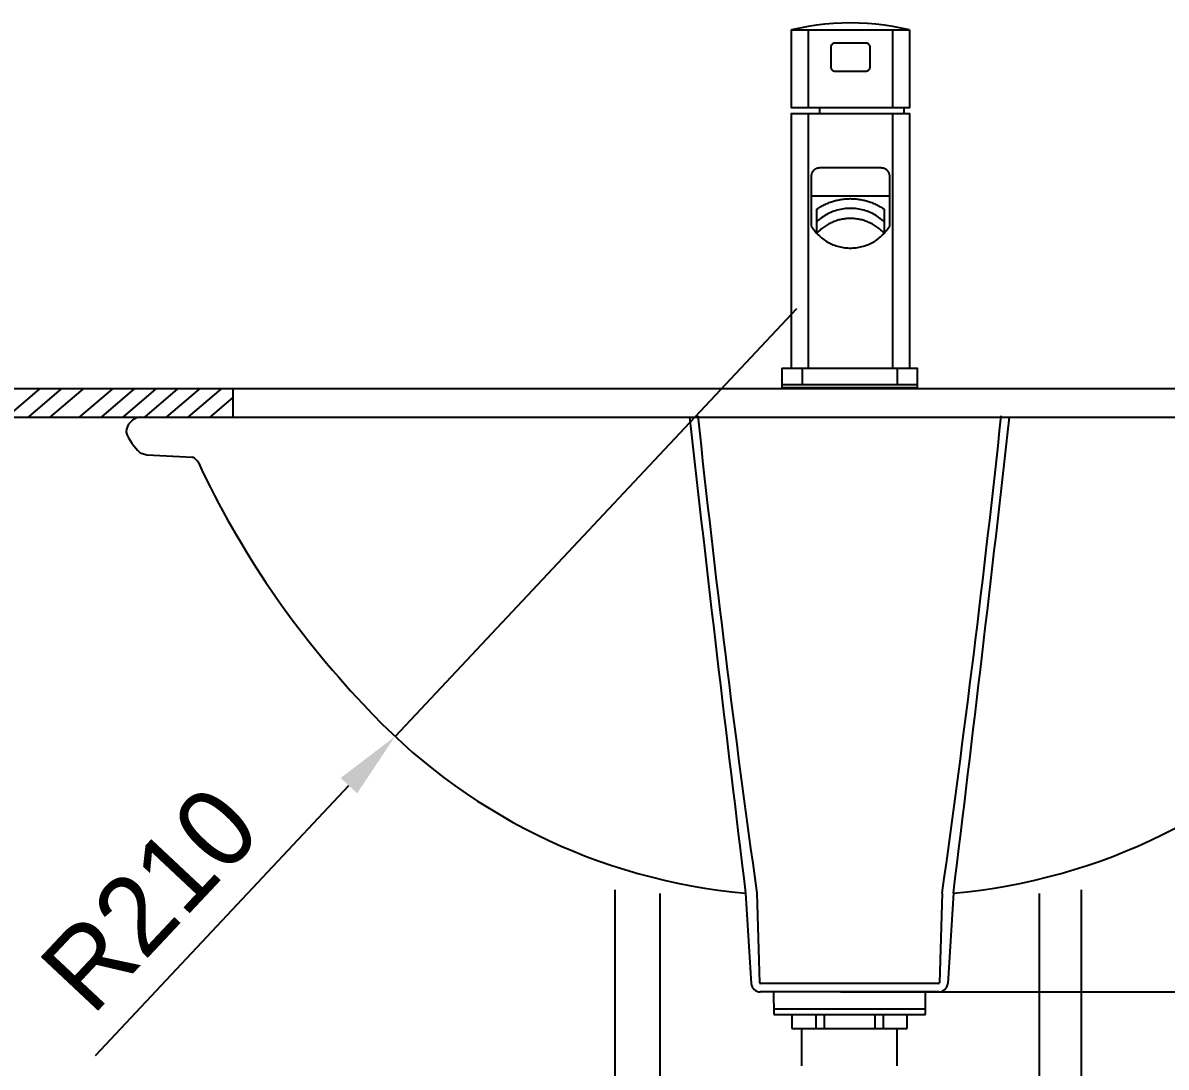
# Model space of a CAD drawing. Header units: millimetres. Extents: x 9401 to 11826, y -521 to 2909.
# Drawn here: x 9912.8 to 10319.8, y 729.4 to 1101.5 of the extents above; entities that cross this region are included whole.
import ezdxf
from ezdxf.lldxf.tags import DXFTag

# ---------------------------------------------------------------- set-up
doc = ezdxf.new("R2010")
doc.units = ezdxf.units.MM
doc.header["$LTSCALE"] = 0.2
doc.layers.add('002', color=7, linetype='Continuous')
doc.layers.add('BU', color=7, linetype='Continuous')
doc.layers.add('LINE', color=7, linetype='Continuous', lineweight=25)
doc.styles.add('h', font='', dxfattribs={"height": 28})
doc.styles.get('h').set_extended_font_data('Haansoft Batang')
tags = doc.linetypes.add('Amconstr', pattern=[9999, 9999, 0]).pattern_tags.tags
tags[6:7] = [DXFTag(74, 4), DXFTag(75, 0), DXFTag(340, '0'), DXFTag(46, 1.0), DXFTag(50, 0.0), DXFTag(44, 0.0), DXFTag(45, 0.0)]
tags[4:5] = [DXFTag(74, 4), DXFTag(75, 0), DXFTag(340, '0'), DXFTag(46, 1.0), DXFTag(50, 0.0), DXFTag(44, 0.0), DXFTag(45, 0.0)]
doc.dimstyles.new('AM_ISO$0', dxfattribs={"dimtxt": 28, "dimasz": 24, "dimexe": 10, "dimexo": 0, "dimgap": 10, "dimtad": 1, "dimdec": 0, "dimdsep": 46, "dimtxsty": 'h', "dimcen": -5, "dimclrd": 256, "dimclre": 256, "dimclrt": 256, "dimadec": 0, "dimazin": 2, "dimtp": 0.1, "dimtm": 0.1, "dimtfac": 0.71, "dimtdec": 0, "dimtmove": 0, "dimatfit": 3, "dimfxl": 0, "dimlwd": -1, "dimlwe": -1, "dimarcsym": 0})
doc.dimstyles.new('AM_ISO$4', dxfattribs={"dimtxt": 28, "dimasz": 24, "dimexe": 10, "dimexo": 0, "dimgap": 10, "dimtad": 1, "dimdec": 0, "dimdsep": 46, "dimtxsty": 'h', "dimcen": -5, "dimclrd": 256, "dimclre": 256, "dimclrt": 256, "dimadec": 0, "dimazin": 2, "dimtp": 0.1, "dimtm": 0.1, "dimtfac": 0.71, "dimtdec": 0, "dimtmove": 0, "dimatfit": 3, "dimfxl": 0, "dimlwd": -1, "dimlwe": -1, "dimarcsym": 0})

# ---------------------------------------------------------------- blocks, each defined once
blk = doc.blocks.new('*D20')
at = {"layer": 'Defpoints', "color": 0, "linetype": 'Amconstr'}
for p in [(10203.82, 961.03), (10628.24, 961.03), (10203.82, 756.24)]:
    blk.add_point(p, dxfattribs=at)
at = {"layer": 'LINE', "linetype": 'ByBlock'}
for p, q in [((10203.82, 961.03), (10638.24, 961.03)), ((10628.24, 780.24), (10628.24, 937.03)), ((10203.82, 756.24), (10638.24, 756.24))]:
    blk.add_line(p, q, dxfattribs=at)
at = {"layer": 'LINE', "linetype": 'Amconstr'}
for points in [[(10624.24, 937.03), (10632.24, 937.03), (10628.24, 961.03)], [(10624.24, 780.24), (10632.24, 780.24), (10628.24, 756.24)]]:
    blk.add_solid(points, dxfattribs=at)
at = {"layer": 'LINE', "linetype": 'Amconstr', "insert": (10604.21, 858.63), "char_height": 28, "attachment_point": 5, "rotation": 90, "style": 'h'}
blk.add_mtext('205', dxfattribs=at)
blk = doc.blocks.new('*D23')
at = {"layer": 'Defpoints', "color": 0, "linetype": 'Amconstr'}
for p in [(10188.24, 999.59), (10045.27, 847.23)]:
    blk.add_point(p, dxfattribs=at)
at = {"layer": 'LINE', "linetype": 'ByBlock'}
for p, q in [((10188.24, 999.59), (10045.27, 847.23)), ((9938.69, 733.64), (10028.85, 829.73))]:
    blk.add_line(p, q, dxfattribs=at)
at = {"layer": 'LINE', "linetype": 'Amconstr'}
blk.add_solid([(10025.93, 832.47), (10031.77, 826.99), (10045.27, 847.23)], dxfattribs=at)
at = {"layer": 'LINE', "linetype": 'Amconstr', "insert": (9958.03, 789.38), "char_height": 28, "attachment_point": 5, "rotation": 46.8224, "style": 'h'}
blk.add_mtext('R210', dxfattribs=at)

msp = doc.modelspace()

# ---------------------------------------------------------------- linework, layer by layer
at = {"color": 7, "linetype": 'Continuous'}
for p, q in [((9947.82, 961.03), (9958.02, 961.03)), ((10170.06, 791.47), (10172.07, 759.21)), ((10174.07, 791.47), (10175.05, 759.52)), ((10240.07, 791.47), (10239.09, 759.52)), ((10244.08, 791.47), (10242.07, 759.21)), ((10238.85, 756.24), (10175.29, 756.24))]:
    msp.add_line(p, q, dxfattribs=at)
for centre, radius, start, end in [((9955.21, 955.38), 5.69, 96.6989, 177.2305), ((10175.36, 759.55), 3.31, 185.8635, 268.6488), ((10175.36, 759.55), 0.312, 185.8635, 268.6488), ((10238.77, 759.55), 0.312, 271.3512, 354.1365), ((10238.77, 759.55), 3.31, 271.3512, 354.1365)]:
    msp.add_arc(centre, radius, start, end, dxfattribs=at)
at = {"color": 0, "linetype": 'Continuous'}
for centre, radius, start, end in [((9967.57, 962.6), 19.34, 201.0455, 227.5625), ((9971.85, 943.2), 3.76, 25.1898, 69.3938)]:
    msp.add_arc(centre, radius, start, end, dxfattribs=at)
at = {"layer": '002', "color": 7}
for p, q in [((9987.52, 971.03), (9786.66, 971.03)), ((10545.71, 971.03), (9958.02, 971.03)), ((9925.68, 961.03), (9987.52, 961.03))]:
    msp.add_line(p, q, dxfattribs=at)
for points in [[(9918.73, 971.03), (9906.92, 961.03)], [(9926.47, 971.03), (9914.66, 961.03)], [(9934.2, 971.03), (9922.4, 961.03)], [(9944.67, 971.03), (9932.87, 961.03)], [(9952.41, 971.03), (9940.6, 961.03)], [(9960.15, 971.03), (9948.34, 961.03)], [(9967.88, 971.03), (9956.08, 961.03)], [(9975.62, 971.03), (9963.81, 961.03)], [(9983.36, 971.03), (9971.55, 961.03)], [(9987.52, 968), (9979.29, 961.03)]]:
    msp.add_lwpolyline(points, dxfattribs=at)
at = {"layer": 'BU', "color": 7}
for points in [[(10228.41, 1098.96), (10225.45, 1099.62), (10222.48, 1100.18), (10219.49, 1100.64), (10216.48, 1100.99), (10213.46, 1101.25), (10210.44, 1101.4), (10207.41, 1101.45), (10204.38, 1101.4), (10201.36, 1101.25), (10198.34, 1100.99), (10195.33, 1100.64), (10192.34, 1100.18), (10189.36, 1099.62), (10186.41, 1098.96)], [(10228.41, 1098.96), (10228.41, 1071.15), (10186.41, 1071.15), (10186.41, 1098.96), (10228.41, 1098.96)], [(10192.41, 1098.96), (10192.41, 1071.15)], [(10222.41, 1098.96), (10222.41, 1071.15)], [(10201.91, 1094.26), (10201.88, 1094.26), (10201.84, 1094.26), (10201.81, 1094.26), (10201.77, 1094.26), (10201.74, 1094.25), (10201.71, 1094.25), (10201.67, 1094.24), (10201.64, 1094.24), (10201.6, 1094.23), (10201.57, 1094.22), (10201.53, 1094.21), (10201.5, 1094.2), (10201.46, 1094.19), (10201.43, 1094.18), (10201.39, 1094.17), (10201.36, 1094.16), (10201.32, 1094.14), (10201.29, 1094.13), (10201.25, 1094.11), (10201.22, 1094.09), (10201.19, 1094.08), (10201.15, 1094.06), (10201.12, 1094.04), (10201.09, 1094.02), (10201.06, 1094), (10201.03, 1093.97), (10200.99, 1093.95), (10200.96, 1093.93), (10200.93, 1093.9), (10200.91, 1093.88), (10200.88, 1093.85), (10200.85, 1093.82), (10200.82, 1093.8), (10200.8, 1093.77), (10200.77, 1093.74), (10200.74, 1093.71), (10200.72, 1093.68), (10200.7, 1093.65), (10200.68, 1093.61), (10200.65, 1093.58), (10200.63, 1093.55), (10200.61, 1093.52), (10200.59, 1093.48), (10200.58, 1093.45), (10200.56, 1093.42), (10200.54, 1093.38), (10200.53, 1093.35), (10200.51, 1093.31), (10200.5, 1093.28), (10200.49, 1093.24), (10200.48, 1093.21), (10200.47, 1093.17), (10200.46, 1093.14), (10200.45, 1093.11), (10200.44, 1093.07), (10200.43, 1093.04), (10200.43, 1093), (10200.42, 1092.97), (10200.42, 1092.93), (10200.42, 1092.9), (10200.41, 1092.86), (10200.41, 1092.83), (10200.41, 1092.8), (10200.41, 1092.76)], [(10200.41, 1092.76), (10200.41, 1085.76)], [(10212.91, 1094.26), (10201.91, 1094.26)], [(10214.41, 1092.76), (10214.41, 1092.8), (10214.41, 1092.83), (10214.41, 1092.86), (10214.4, 1092.9), (10214.4, 1092.93), (10214.4, 1092.97), (10214.39, 1093), (10214.38, 1093.04), (10214.38, 1093.07), (10214.37, 1093.11), (10214.36, 1093.14), (10214.35, 1093.17), (10214.34, 1093.21), (10214.33, 1093.24), (10214.32, 1093.28), (10214.3, 1093.31), (10214.29, 1093.35), (10214.27, 1093.38), (10214.26, 1093.42), (10214.24, 1093.45), (10214.22, 1093.48), (10214.21, 1093.52), (10214.19, 1093.55), (10214.16, 1093.58), (10214.14, 1093.61), (10214.12, 1093.65), (10214.1, 1093.68), (10214.07, 1093.71), (10214.05, 1093.74), (10214.02, 1093.77), (10214, 1093.8), (10213.97, 1093.82), (10213.94, 1093.85), (10213.91, 1093.88), (10213.88, 1093.9), (10213.85, 1093.93), (10213.82, 1093.95), (10213.79, 1093.97), (10213.76, 1094), (10213.73, 1094.02), (10213.7, 1094.04), (10213.67, 1094.06), (10213.63, 1094.08), (10213.6, 1094.09), (10213.56, 1094.11), (10213.53, 1094.13), (10213.5, 1094.14), (10213.46, 1094.16), (10213.43, 1094.17), (10213.39, 1094.18), (10213.36, 1094.19), (10213.32, 1094.2), (10213.29, 1094.21), (10213.25, 1094.22), (10213.22, 1094.23), (10213.18, 1094.24), (10213.15, 1094.24), (10213.11, 1094.25), (10213.08, 1094.25), (10213.04, 1094.26), (10213.01, 1094.26), (10212.98, 1094.26), (10212.94, 1094.26), (10212.91, 1094.26)], [(10214.41, 1085.76), (10214.41, 1092.76)], [(10200.41, 1085.76), (10200.41, 1085.73), (10200.41, 1085.7), (10200.41, 1085.66), (10200.42, 1085.63), (10200.42, 1085.59), (10200.42, 1085.56), (10200.43, 1085.52), (10200.43, 1085.49), (10200.44, 1085.45), (10200.45, 1085.42), (10200.46, 1085.38), (10200.47, 1085.35), (10200.48, 1085.31), (10200.49, 1085.28), (10200.5, 1085.24), (10200.51, 1085.21), (10200.53, 1085.18), (10200.54, 1085.14), (10200.56, 1085.11), (10200.58, 1085.07), (10200.59, 1085.04), (10200.61, 1085.01), (10200.63, 1084.97), (10200.65, 1084.94), (10200.68, 1084.91), (10200.7, 1084.88), (10200.72, 1084.85), (10200.74, 1084.82), (10200.77, 1084.79), (10200.8, 1084.76), (10200.82, 1084.73), (10200.85, 1084.7), (10200.88, 1084.67), (10200.91, 1084.65), (10200.93, 1084.62), (10200.96, 1084.6), (10200.99, 1084.57), (10201.03, 1084.55), (10201.06, 1084.53), (10201.09, 1084.51), (10201.12, 1084.49), (10201.15, 1084.47), (10201.19, 1084.45), (10201.22, 1084.43), (10201.25, 1084.41), (10201.29, 1084.4), (10201.32, 1084.38), (10201.36, 1084.37), (10201.39, 1084.35), (10201.43, 1084.34), (10201.46, 1084.33), (10201.5, 1084.32), (10201.53, 1084.31), (10201.57, 1084.3), (10201.6, 1084.29), (10201.64, 1084.29), (10201.67, 1084.28), (10201.71, 1084.28), (10201.74, 1084.27), (10201.77, 1084.27), (10201.81, 1084.27), (10201.84, 1084.26), (10201.88, 1084.26), (10201.91, 1084.26)], [(10201.91, 1084.26), (10212.91, 1084.26)], [(10212.91, 1084.26), (10212.94, 1084.26), (10212.98, 1084.26), (10213.01, 1084.27), (10213.04, 1084.27), (10213.08, 1084.27), (10213.11, 1084.28), (10213.15, 1084.28), (10213.18, 1084.29), (10213.22, 1084.29), (10213.25, 1084.3), (10213.29, 1084.31), (10213.32, 1084.32), (10213.36, 1084.33), (10213.39, 1084.34), (10213.43, 1084.35), (10213.46, 1084.37), (10213.5, 1084.38), (10213.53, 1084.4), (10213.56, 1084.41), (10213.6, 1084.43), (10213.63, 1084.45), (10213.67, 1084.47), (10213.7, 1084.49), (10213.73, 1084.51), (10213.76, 1084.53), (10213.79, 1084.55), (10213.82, 1084.57), (10213.85, 1084.6), (10213.88, 1084.62), (10213.91, 1084.65), (10213.94, 1084.67), (10213.97, 1084.7), (10214, 1084.73), (10214.02, 1084.76), (10214.05, 1084.79), (10214.07, 1084.82), (10214.1, 1084.85), (10214.12, 1084.88), (10214.14, 1084.91), (10214.16, 1084.94), (10214.19, 1084.97), (10214.21, 1085.01), (10214.22, 1085.04), (10214.24, 1085.07), (10214.26, 1085.11), (10214.27, 1085.14), (10214.29, 1085.18), (10214.3, 1085.21), (10214.32, 1085.24), (10214.33, 1085.28), (10214.34, 1085.31), (10214.35, 1085.35), (10214.36, 1085.38), (10214.37, 1085.42), (10214.38, 1085.45), (10214.38, 1085.49), (10214.39, 1085.52), (10214.4, 1085.56), (10214.4, 1085.59), (10214.4, 1085.63), (10214.41, 1085.66), (10214.41, 1085.7), (10214.41, 1085.73), (10214.41, 1085.76)], [(10196.39, 1071.15), (10196.39, 1069.2)], [(10226.41, 1071.15), (10226.41, 1069.2)], [(10186.41, 978.49), (10186.41, 1069.2), (10228.41, 1069.2), (10228.41, 978.49)], [(10192.41, 1069.2), (10192.41, 978.49)], [(10222.41, 1069.4), (10222.41, 978.49)], [(10196.41, 1049.75), (10196.34, 1049.75), (10196.28, 1049.74), (10196.21, 1049.74), (10196.14, 1049.74), (10196.07, 1049.73), (10196, 1049.72), (10195.93, 1049.71), (10195.86, 1049.7), (10195.79, 1049.68), (10195.72, 1049.67), (10195.65, 1049.65), (10195.58, 1049.63), (10195.51, 1049.61), (10195.44, 1049.59), (10195.37, 1049.56), (10195.31, 1049.54), (10195.24, 1049.51), (10195.17, 1049.48), (10195.1, 1049.45), (10195.03, 1049.41), (10194.96, 1049.38), (10194.9, 1049.34), (10194.83, 1049.3), (10194.77, 1049.26), (10194.7, 1049.22), (10194.64, 1049.17), (10194.58, 1049.12), (10194.52, 1049.08), (10194.46, 1049.03), (10194.4, 1048.98), (10194.34, 1048.92), (10194.29, 1048.87), (10194.23, 1048.81), (10194.18, 1048.76), (10194.13, 1048.7), (10194.08, 1048.64), (10194.03, 1048.58), (10193.99, 1048.52), (10193.94, 1048.45), (10193.9, 1048.39), (10193.86, 1048.32), (10193.82, 1048.26), (10193.78, 1048.19), (10193.74, 1048.13), (10193.71, 1048.06), (10193.68, 1047.99), (10193.65, 1047.92), (10193.62, 1047.85), (10193.59, 1047.78), (10193.57, 1047.71), (10193.55, 1047.64), (10193.53, 1047.57), (10193.51, 1047.5), (10193.49, 1047.43), (10193.47, 1047.36), (10193.46, 1047.29), (10193.45, 1047.22), (10193.44, 1047.15), (10193.43, 1047.09), (10193.42, 1047.02), (10193.42, 1046.95), (10193.41, 1046.88), (10193.41, 1046.81), (10193.41, 1046.75)], [(10193.41, 1046.75), (10193.41, 1029.18)], [(10218.41, 1049.75), (10196.41, 1049.75)], [(10221.41, 1046.75), (10221.41, 1046.81), (10221.41, 1046.88), (10221.4, 1046.95), (10221.4, 1047.02), (10221.39, 1047.09), (10221.38, 1047.15), (10221.37, 1047.22), (10221.36, 1047.29), (10221.35, 1047.36), (10221.33, 1047.43), (10221.31, 1047.5), (10221.29, 1047.57), (10221.27, 1047.64), (10221.25, 1047.71), (10221.23, 1047.78), (10221.2, 1047.85), (10221.17, 1047.92), (10221.14, 1047.99), (10221.11, 1048.06), (10221.07, 1048.13), (10221.04, 1048.19), (10221, 1048.26), (10220.96, 1048.32), (10220.92, 1048.39), (10220.88, 1048.45), (10220.83, 1048.52), (10220.79, 1048.58), (10220.74, 1048.64), (10220.69, 1048.7), (10220.64, 1048.76), (10220.58, 1048.81), (10220.53, 1048.87), (10220.48, 1048.92), (10220.42, 1048.98), (10220.36, 1049.03), (10220.3, 1049.08), (10220.24, 1049.12), (10220.18, 1049.17), (10220.11, 1049.22), (10220.05, 1049.26), (10219.99, 1049.3), (10219.92, 1049.34), (10219.85, 1049.38), (10219.79, 1049.41), (10219.72, 1049.45), (10219.65, 1049.48), (10219.58, 1049.51), (10219.51, 1049.54), (10219.44, 1049.56), (10219.37, 1049.59), (10219.3, 1049.61), (10219.23, 1049.63), (10219.16, 1049.65), (10219.09, 1049.67), (10219.03, 1049.68), (10218.96, 1049.7), (10218.89, 1049.71), (10218.82, 1049.72), (10218.75, 1049.73), (10218.68, 1049.74), (10218.61, 1049.74), (10218.54, 1049.74), (10218.48, 1049.75), (10218.41, 1049.75)], [(10221.41, 1029.18), (10221.41, 1046.75)], [(10221.41, 1039.72), (10193.41, 1039.72)], [(10195.41, 1035.06), (10195.72, 1035.27), (10196.04, 1035.48), (10196.36, 1035.68), (10196.68, 1035.88), (10197.02, 1036.07), (10197.35, 1036.26), (10197.69, 1036.44), (10198.04, 1036.62), (10198.39, 1036.79), (10198.75, 1036.96), (10199.11, 1037.12), (10199.48, 1037.27), (10199.85, 1037.42), (10200.22, 1037.56), (10200.6, 1037.69), (10200.98, 1037.82), (10201.36, 1037.94), (10201.75, 1038.05), (10202.14, 1038.16), (10202.53, 1038.25), (10202.93, 1038.34), (10203.33, 1038.43), (10203.73, 1038.5), (10204.13, 1038.57), (10204.54, 1038.63), (10204.95, 1038.68), (10205.35, 1038.73), (10205.76, 1038.76), (10206.17, 1038.79), (10206.59, 1038.81), (10207, 1038.82), (10207.41, 1038.83), (10207.82, 1038.82), (10208.23, 1038.81), (10208.64, 1038.79), (10209.05, 1038.76), (10209.46, 1038.73), (10209.87, 1038.68), (10210.28, 1038.63), (10210.68, 1038.57), (10211.09, 1038.5), (10211.49, 1038.43), (10211.89, 1038.34), (10212.29, 1038.25), (10212.68, 1038.16), (10213.07, 1038.05), (10213.46, 1037.94), (10213.84, 1037.82), (10214.22, 1037.69), (10214.6, 1037.56), (10214.97, 1037.42), (10215.34, 1037.27), (10215.71, 1037.12), (10216.07, 1036.96), (10216.43, 1036.79), (10216.78, 1036.62), (10217.12, 1036.44), (10217.47, 1036.26), (10217.8, 1036.07), (10218.13, 1035.88), (10218.46, 1035.68), (10218.78, 1035.48), (10219.1, 1035.27), (10219.41, 1035.06)], [(10219.41, 1030.6), (10218.96, 1031.01), (10218.51, 1031.39), (10218.04, 1031.77), (10217.55, 1032.12), (10217.06, 1032.46), (10216.55, 1032.79), (10216.03, 1033.09), (10215.5, 1033.38), (10214.97, 1033.65), (10214.42, 1033.9), (10213.86, 1034.13), (10213.3, 1034.34), (10212.73, 1034.53), (10212.16, 1034.71), (10211.58, 1034.86), (10210.99, 1034.99), (10210.4, 1035.11), (10209.81, 1035.2), (10209.21, 1035.27), (10208.61, 1035.32), (10208.01, 1035.35), (10207.41, 1035.36), (10206.81, 1035.35), (10206.21, 1035.32), (10205.61, 1035.27), (10205.01, 1035.2), (10204.42, 1035.11), (10203.83, 1034.99), (10203.24, 1034.86), (10202.66, 1034.71), (10202.09, 1034.53), (10201.52, 1034.34), (10200.95, 1034.13), (10200.4, 1033.9), (10199.85, 1033.65), (10199.32, 1033.38), (10198.79, 1033.09), (10198.27, 1032.79), (10197.76, 1032.46), (10197.27, 1032.12), (10196.78, 1031.77), (10196.31, 1031.39), (10195.85, 1031.01), (10195.41, 1030.6)], [(10195.41, 1026.49), (10195.41, 1035.06)], [(10219.41, 1035.06), (10219.41, 1026.49)], [(10219.41, 1026.49), (10219.13, 1026.79), (10218.84, 1027.08), (10218.54, 1027.37), (10218.23, 1027.65), (10217.91, 1027.92), (10217.59, 1028.19), (10217.26, 1028.45), (10216.92, 1028.7), (10216.57, 1028.94), (10216.22, 1029.18), (10215.86, 1029.4), (10215.49, 1029.62), (10215.12, 1029.82), (10214.74, 1030.02), (10214.35, 1030.21), (10213.96, 1030.38), (10213.57, 1030.55), (10213.17, 1030.71), (10212.77, 1030.85), (10212.36, 1030.99), (10211.96, 1031.11), (10211.55, 1031.23), (10211.14, 1031.33), (10210.72, 1031.42), (10210.31, 1031.5), (10209.89, 1031.57), (10209.48, 1031.63), (10209.06, 1031.68), (10208.65, 1031.71), (10208.23, 1031.74), (10207.82, 1031.76), (10207.41, 1031.76), (10207, 1031.76), (10206.59, 1031.74), (10206.17, 1031.71), (10205.76, 1031.68), (10205.34, 1031.63), (10204.93, 1031.57), (10204.51, 1031.5), (10204.1, 1031.42), (10203.68, 1031.33), (10203.27, 1031.23), (10202.86, 1031.11), (10202.45, 1030.99), (10202.05, 1030.85), (10201.65, 1030.71), (10201.25, 1030.55), (10200.86, 1030.38), (10200.47, 1030.21), (10200.08, 1030.02), (10199.7, 1029.82), (10199.33, 1029.62), (10198.96, 1029.4), (10198.6, 1029.18), (10198.25, 1028.94), (10197.9, 1028.7), (10197.56, 1028.45), (10197.23, 1028.19), (10196.9, 1027.92), (10196.59, 1027.65), (10196.28, 1027.37), (10195.98, 1027.08), (10195.69, 1026.79), (10195.41, 1026.49)], [(10193.41, 1029.18), (10193.67, 1028.75), (10193.96, 1028.32), (10194.25, 1027.9), (10194.56, 1027.49), (10194.89, 1027.08), (10195.23, 1026.69), (10195.58, 1026.3), (10195.95, 1025.92), (10196.34, 1025.56), (10196.73, 1025.2), (10197.14, 1024.86), (10197.56, 1024.53), (10198, 1024.21), (10198.44, 1023.91), (10198.89, 1023.62), (10199.36, 1023.35), (10199.83, 1023.09), (10200.31, 1022.85), (10200.8, 1022.62), (10201.29, 1022.41), (10201.79, 1022.22), (10202.3, 1022.04), (10202.8, 1021.88), (10203.31, 1021.74), (10203.83, 1021.62), (10204.34, 1021.51), (10204.86, 1021.42), (10205.37, 1021.35), (10205.88, 1021.29), (10206.4, 1021.25), (10206.9, 1021.23), (10207.41, 1021.22), (10207.91, 1021.23), (10208.42, 1021.25), (10208.93, 1021.29), (10209.45, 1021.35), (10209.96, 1021.42), (10210.48, 1021.51), (10210.99, 1021.62), (10211.5, 1021.74), (10212.02, 1021.88), (10212.52, 1022.04), (10213.03, 1022.22), (10213.53, 1022.41), (10214.02, 1022.62), (10214.51, 1022.85), (10214.99, 1023.09), (10215.46, 1023.35), (10215.92, 1023.62), (10216.38, 1023.91), (10216.82, 1024.21), (10217.26, 1024.53), (10217.68, 1024.86), (10218.09, 1025.2), (10218.48, 1025.56), (10218.86, 1025.92), (10219.23, 1026.3), (10219.59, 1026.69), (10219.93, 1027.08), (10220.26, 1027.49), (10220.57, 1027.9), (10220.86, 1028.32), (10221.14, 1028.75), (10221.41, 1029.18)], [(10183.01, 978.49), (10231.13, 978.49), (10231.13, 971.45), (10183.05, 971.45), (10183.05, 978.5)], [(10190.16, 978.52), (10190.16, 972.72)], [(10223.98, 978.52), (10223.98, 972.72)], [(10183.1, 972.6), (10231.07, 972.6)], [(10123.57, 792.64), (10123.57, 706.99)], [(10139.57, 791.33), (10139.57, 706.99)], [(10274.57, 791.33), (10274.57, 706.99)], [(10289.57, 792.64), (10289.57, 706.99)], [(10180.02, 756.18), (10180.07, 748.2)], [(10234.07, 748.2), (10234.09, 756.18)], [(10180.07, 750.2), (10234.07, 750.2)], [(10180.07, 748.2), (10234.07, 748.2)], [(10186.57, 748.2), (10186.57, 743.2)], [(10195.07, 748.2), (10195.07, 743.2)], [(10198.07, 748.2), (10198.07, 743.2)], [(10216.07, 748.2), (10216.07, 743.2)], [(10219.07, 748.2), (10219.07, 743.2)], [(10227.57, 743.2), (10227.57, 748.2)]]:
    msp.add_lwpolyline(points, dxfattribs=at)
at = {"layer": 'BU', "color": 0}
for points in [[(10186.57, 743.2), (10227.57, 743.2)], [(10190.07, 729.87), (10190.07, 743.2)], [(10224.07, 729.87), (10224.07, 743.2)]]:
    msp.add_lwpolyline(points, dxfattribs=at)
at = {"layer": 'LINE', "linetype": 'Amconstr'}
for p, q in [((9987.52, 971.03), (9987.52, 961.03)), ((9786.66, 961.03), (10581.97, 961.03)), ((9954.52, 948.32), (9956.97, 947.53)), ((9956.97, 947.53), (9973.17, 946.72)), ((10180.02, 756.18), (10180.02, 756.24)), ((10234.09, 756.18), (10234.09, 756.24))]:
    msp.add_line(p, q, dxfattribs=at)
at = {"layer": 'LINE', "color": 0, "linetype": 'Amconstr'}
msp.add_line((10238.78, 759.24), (10175.36, 759.24), dxfattribs=at)
for centre, radius, start, end in [((26986.35, 2860.28), 16943.06, 186.436155, 187.01351), ((15330.08, 1515.64), 5206.61, 186.11048, 187.99496), ((5084.06, 1515.64), 5206.61, 352.00504, 353.88952), ((-6572.21, 2860.28), 16943.06, 352.98649, 353.563845), ((10270, 1082.71), 325.41, 205.0733, 223.491), ((10188.24, 999.59), 208.93, 222.3871, 265.0096), ((10225.9, 999.59), 208.93, 274.9904, 317.6129)]:
    msp.add_arc(centre, radius, start, end, dxfattribs=at)

# ---------------------------------------------------------------- dimensions: what is measured, and where the dimension line sits
at = {"layer": 'LINE', "color": 1, "linetype": 'Amconstr'}
dim = msp.add_radius_dim(center=(10188.24, 999.59), mpoint=(10045.27, 847.23), text='R210', dimstyle='AM_ISO$4', dxfattribs=at)
dim.commit()
dim.dimension.update_dxf_attribs({"geometry": '*D23', "text_midpoint": (9958.03, 789.38)})
dim = msp.add_linear_dim(base=(10628.24, 961.03), p1=(10203.82, 756.24), p2=(10203.82, 961.03), angle=90, dimstyle='AM_ISO$0', dxfattribs=at)
dim.commit()
dim.dimension.update_dxf_attribs({"geometry": '*D20', "text_midpoint": (10604.21, 858.63)})

doc.saveas('drawing.dxf')
